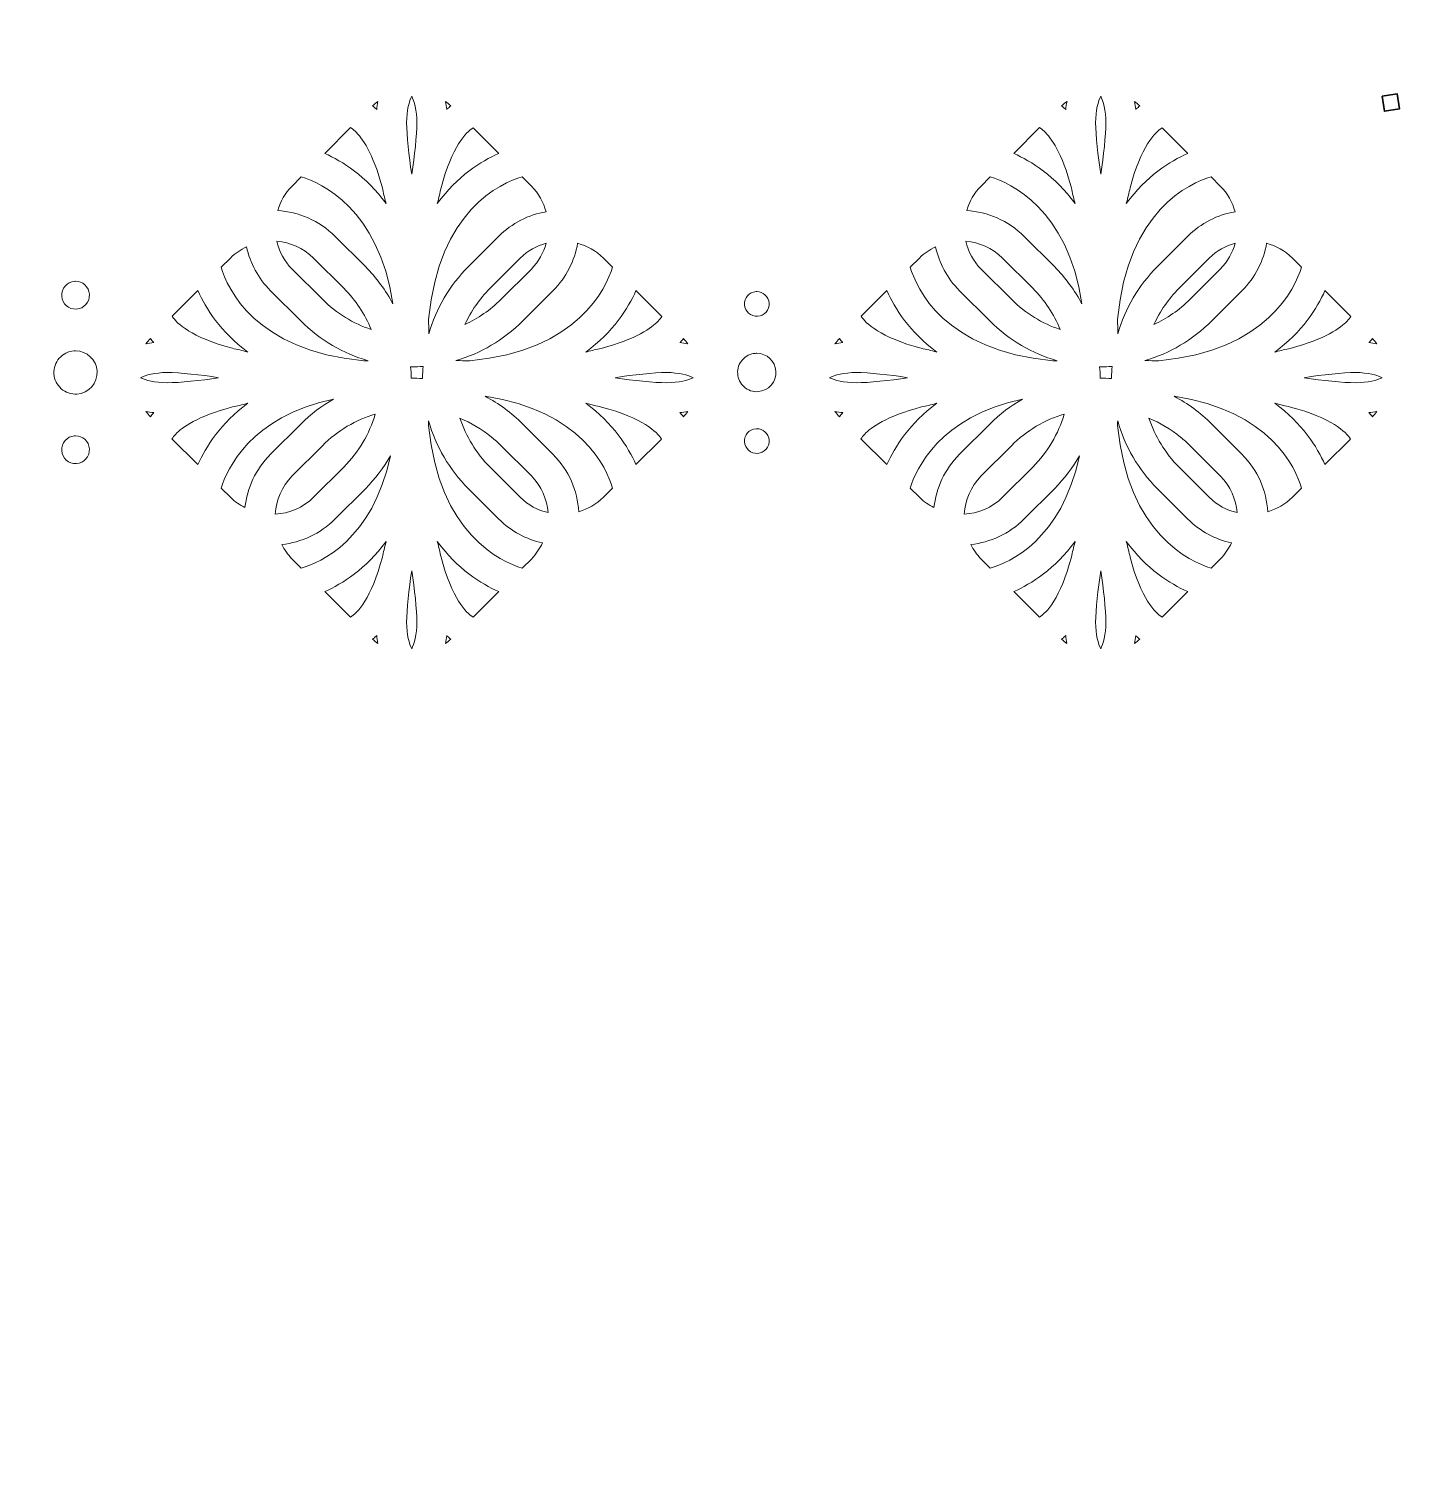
# Model space of a CAD drawing. Header units: millimetres. Extents: x 24 to 984, y -529 to -8.
# Drawn here: x 280.1 to 327.93, y -442.29 to -392.57 of the extents above; entities that cross this region are included whole.
import ezdxf

# ---------------------------------------------------------------- set-up
doc = ezdxf.new("R2010")
doc.units = ezdxf.units.MM
doc.header["$MEASUREMENT"] = 0
doc.layers.add('基本型', color=7, linetype='Continuous', lineweight=0)
doc.layers.add('腰帶', color=7, linetype='Continuous', lineweight=0)

# ---------------------------------------------------------------- blocks, each defined once
blk = doc.blocks.new('Block_1')
at = {"layer": '基本型', "color": 211, "lineweight": 30, "true_color": 0xfc41ff}
blk.add_open_spline([(106.33, -254.454), (106.33, -254.454), (114.217, -339.318), (114.217, -339.318), (114.217, -339.318), (153.339, -345.52), (153.339, -345.52), (153.339, -345.52), (146.367, -429.8), (131.679, -462.766), (131.679, -462.766), (171.075, -490.281), (238.708, -490.505), (238.708, -490.505), (238.705, -490.51), (238.705, -490.51), (238.845, -490.51), (238.982, -490.508), (239.121, -490.508), (239.26, -490.508), (239.397, -490.51), (239.536, -490.51), (239.536, -490.51), (239.533, -490.505), (239.533, -490.505), (307.166, -490.281), (346.563, -462.766), (346.563, -462.766), (331.875, -429.8), (324.55, -345.52), (324.55, -345.52), (324.55, -345.52), (364.025, -339.318), (364.025, -339.318), (364.025, -339.318), (369.794, -254.454), (369.794, -254.454)], degree=3, knots=[0, 0, 0, 0, 1, 1, 1, 2, 2, 2, 3, 3, 3, 4, 4, 4, 5, 5, 5, 6, 6, 6, 7, 7, 7, 8, 8, 8, 9, 9, 9, 10, 10, 10, 11, 11, 11, 12, 12, 12, 12], dxfattribs=at)
blk = doc.blocks.new('Block_0')
at = {"layer": '基本型', "color": 211, "lineweight": 35, "true_color": 0xfc41ff}
blk.add_open_spline([(326.889, -394.902), (326.889, -394.902), (327.412, -394.822), (327.412, -394.822), (327.412, -394.822), (327.492, -395.345), (327.492, -395.345), (327.492, -395.345), (326.969, -395.425), (326.969, -395.425), (326.969, -395.425), (326.889, -394.902), (326.889, -394.902)], degree=3, knots=[0, 0, 0, 0, 1, 1, 1, 2, 2, 2, 3, 3, 3, 4, 4, 4, 4], dxfattribs=at)
at = {"layer": '基本型'}
blk.add_blockref('Block_1', (0, 0), dxfattribs=at)

msp = doc.modelspace()

# ---------------------------------------------------------------- linework, layer by layer
at = {"layer": '腰帶', "color": 84, "lineweight": 20, "true_color": 0x2caa00}
for points, knots in [([(292.173, -395.086), (292.156, -395.175), (292.14, -395.267), (292.13, -395.362), (292.123, -395.356), (292.118, -395.348), (292.111, -395.342), (292.069, -395.303), (292.029, -395.272), (291.987, -395.238), (292.047, -395.184), (292.108, -395.132), (292.173, -395.086)], [0, 0, 0, 0, 1, 1, 1, 2, 2, 2, 3, 3, 3, 4, 4, 4, 4]), ([(293.339, -394.897), (293.424, -395.07), (293.516, -395.392), (293.516, -395.819), (293.516, -396.261), (293.441, -396.974), (293.339, -397.595), (293.238, -396.974), (293.163, -396.261), (293.163, -395.819), (293.163, -395.392), (293.255, -395.07), (293.339, -394.897)], [0, 0, 0, 0, 1, 1, 1, 2, 2, 2, 3, 3, 3, 4, 4, 4, 4]), ([(294.691, -395.238), (294.65, -395.272), (294.61, -395.303), (294.567, -395.342), (294.561, -395.348), (294.555, -395.356), (294.549, -395.362), (294.538, -395.267), (294.523, -395.175), (294.506, -395.086), (294.571, -395.132), (294.631, -395.184), (294.691, -395.238)], [0, 0, 0, 0, 1, 1, 1, 2, 2, 2, 3, 3, 3, 4, 4, 4, 4]), ([(315.996, -395.086), (315.978, -395.175), (315.963, -395.267), (315.952, -395.362), (315.946, -395.356), (315.94, -395.348), (315.934, -395.342), (315.892, -395.303), (315.851, -395.272), (315.81, -395.238), (315.87, -395.184), (315.931, -395.132), (315.996, -395.086)], [0, 0, 0, 0, 1, 1, 1, 2, 2, 2, 3, 3, 3, 4, 4, 4, 4]), ([(317.162, -394.897), (317.247, -395.07), (317.338, -395.392), (317.338, -395.819), (317.338, -396.261), (317.263, -396.974), (317.162, -397.595), (317.061, -396.974), (316.986, -396.261), (316.986, -395.819), (316.986, -395.392), (317.077, -395.07), (317.162, -394.897)], [0, 0, 0, 0, 1, 1, 1, 2, 2, 2, 3, 3, 3, 4, 4, 4, 4]), ([(318.514, -395.238), (318.473, -395.272), (318.432, -395.303), (318.39, -395.342), (318.384, -395.348), (318.378, -395.356), (318.372, -395.362), (318.361, -395.267), (318.346, -395.175), (318.328, -395.086), (318.393, -395.132), (318.454, -395.184), (318.514, -395.238)], [0, 0, 0, 0, 1, 1, 1, 2, 2, 2, 3, 3, 3, 4, 4, 4, 4]), ([(291.224, -395.986), (291.272, -396.018), (291.328, -396.059), (291.386, -396.113), (291.616, -396.33), (292.004, -396.857), (292.326, -398.076), (292.36, -398.244), (292.398, -398.407), (292.443, -398.563), (292.446, -398.578), (292.449, -398.594), (292.453, -398.609), (291.758, -397.666), (290.942, -397.152), (290.332, -396.879), (290.332, -396.879), (291.224, -395.986), (291.224, -395.986)], [0, 0, 0, 0, 1, 1, 1, 2, 2, 2, 3, 3, 3, 4, 4, 4, 5, 5, 5, 6, 6, 6, 6]), ([(294.232, -398.576), (294.278, -398.415), (294.318, -398.246), (294.353, -398.073), (294.736, -396.636), (295.218, -396.15), (295.46, -395.992), (295.46, -395.992), (296.347, -396.879), (296.347, -396.879), (295.737, -397.152), (294.92, -397.666), (294.224, -398.612), (294.227, -398.599), (294.23, -398.588), (294.232, -398.576)], [0, 0, 0, 0, 1, 1, 1, 2, 2, 2, 3, 3, 3, 4, 4, 4, 5, 5, 5, 5]), ([(315.047, -395.986), (315.095, -396.018), (315.15, -396.059), (315.209, -396.113), (315.439, -396.33), (315.827, -396.857), (316.149, -398.076), (316.182, -398.244), (316.221, -398.407), (316.265, -398.563), (316.269, -398.578), (316.272, -398.594), (316.275, -398.609), (315.58, -397.666), (314.764, -397.152), (314.154, -396.879), (314.154, -396.879), (315.047, -395.986), (315.047, -395.986)], [0, 0, 0, 0, 1, 1, 1, 2, 2, 2, 3, 3, 3, 4, 4, 4, 5, 5, 5, 6, 6, 6, 6]), ([(318.055, -398.576), (318.101, -398.415), (318.141, -398.246), (318.176, -398.073), (318.559, -396.636), (319.041, -396.15), (319.283, -395.992), (319.283, -395.992), (320.17, -396.879), (320.17, -396.879), (319.559, -397.152), (318.742, -397.666), (318.047, -398.612), (318.049, -398.599), (318.052, -398.588), (318.055, -398.576)], [0, 0, 0, 0, 1, 1, 1, 2, 2, 2, 3, 3, 3, 4, 4, 4, 5, 5, 5, 5]), ([(291.737, -400.794), (291.737, -400.794), (290.69, -399.748), (290.69, -399.748), (290.139, -399.197), (289.429, -398.901), (288.707, -398.854), (288.8, -398.545), (288.96, -398.251), (289.204, -398.007), (289.204, -398.007), (289.52, -397.691), (289.52, -397.691), (290.211, -397.898), (292.189, -398.779), (292.691, -402.084), (292.442, -401.614), (292.122, -401.18), (291.737, -400.794)], [0, 0, 0, 0, 1, 1, 1, 2, 2, 2, 3, 3, 3, 4, 4, 4, 5, 5, 5, 6, 6, 6, 6]), ([(297.158, -397.689), (297.158, -397.689), (297.475, -398.007), (297.475, -398.007), (297.73, -398.262), (297.893, -398.57), (297.984, -398.895), (297.383, -399.002), (296.808, -399.285), (296.345, -399.748), (296.345, -399.748), (295.299, -400.794), (295.299, -400.794), (294.645, -401.448), (294.181, -402.243), (293.931, -403.112), (293.929, -402.944), (293.925, -402.78), (293.921, -402.617), (294.278, -398.847), (296.425, -397.902), (297.158, -397.689)], [0, 0, 0, 0, 1, 1, 1, 2, 2, 2, 3, 3, 3, 4, 4, 4, 5, 5, 5, 6, 6, 6, 7, 7, 7, 7]), ([(315.559, -400.794), (315.559, -400.794), (314.513, -399.748), (314.513, -399.748), (313.962, -399.197), (313.252, -398.901), (312.529, -398.854), (312.623, -398.545), (312.782, -398.251), (313.026, -398.007), (313.026, -398.007), (313.342, -397.691), (313.342, -397.691), (314.034, -397.898), (316.012, -398.779), (316.514, -402.084), (316.265, -401.614), (315.945, -401.18), (315.559, -400.794)], [0, 0, 0, 0, 1, 1, 1, 2, 2, 2, 3, 3, 3, 4, 4, 4, 5, 5, 5, 6, 6, 6, 6]), ([(320.98, -397.689), (320.98, -397.689), (321.297, -398.007), (321.297, -398.007), (321.552, -398.262), (321.716, -398.57), (321.807, -398.895), (321.206, -399.002), (320.631, -399.285), (320.167, -399.748), (320.167, -399.748), (319.121, -400.794), (319.121, -400.794), (318.467, -401.448), (318.004, -402.243), (317.754, -403.112), (317.751, -402.944), (317.748, -402.78), (317.743, -402.617), (318.101, -398.847), (320.248, -397.902), (320.98, -397.689)], [0, 0, 0, 0, 1, 1, 1, 2, 2, 2, 3, 3, 3, 4, 4, 4, 5, 5, 5, 6, 6, 6, 7, 7, 7, 7]), ([(287.071, -400.496), (287.237, -400.33), (287.428, -400.207), (287.628, -400.111), (287.75, -400.666), (288.024, -401.195), (288.456, -401.626), (288.456, -401.626), (289.502, -402.673), (289.502, -402.673), (290.174, -403.344), (290.979, -403.801), (291.833, -404.046), (291.781, -404.047), (291.732, -404.049), (291.681, -404.05), (287.911, -403.693), (286.966, -401.546), (286.753, -400.813), (286.753, -400.813), (287.071, -400.496), (287.071, -400.496)], [0, 0, 0, 0, 1, 1, 1, 2, 2, 2, 3, 3, 3, 4, 4, 4, 5, 5, 5, 6, 6, 6, 7, 7, 7, 7]), ([(288.674, -399.919), (289.136, -399.957), (289.589, -400.143), (289.942, -400.496), (289.942, -400.496), (290.988, -401.543), (290.988, -401.543), (291.402, -401.956), (291.721, -402.44), (291.937, -402.967), (291.321, -402.759), (290.741, -402.415), (290.25, -401.924), (290.25, -401.924), (289.204, -400.878), (289.204, -400.878), (288.93, -400.604), (288.758, -400.27), (288.674, -399.919)], [0, 0, 0, 0, 1, 1, 1, 2, 2, 2, 3, 3, 3, 4, 4, 4, 5, 5, 5, 6, 6, 6, 6]), ([(299.076, -399.987), (299.401, -400.078), (299.71, -400.242), (299.965, -400.496), (299.965, -400.496), (300.28, -400.812), (300.28, -400.812), (300.062, -401.539), (299.099, -403.692), (295.349, -404.05), (295.191, -404.046), (295.032, -404.043), (294.87, -404.04), (295.715, -403.793), (296.512, -403.338), (297.177, -402.673), (297.177, -402.673), (298.223, -401.626), (298.223, -401.626), (298.686, -401.163), (298.969, -400.588), (299.076, -399.987)], [0, 0, 0, 0, 1, 1, 1, 2, 2, 2, 3, 3, 3, 4, 4, 4, 5, 5, 5, 6, 6, 6, 7, 7, 7, 7]), ([(297.475, -400.878), (297.475, -400.878), (296.429, -401.924), (296.429, -401.924), (296.056, -402.297), (295.631, -402.583), (295.179, -402.792), (295.392, -402.333), (295.68, -401.909), (296.047, -401.543), (296.047, -401.543), (297.093, -400.496), (297.093, -400.496), (297.349, -400.24), (297.659, -400.076), (297.985, -399.986), (297.895, -400.312), (297.731, -400.622), (297.475, -400.878)], [0, 0, 0, 0, 1, 1, 1, 2, 2, 2, 3, 3, 3, 4, 4, 4, 5, 5, 5, 6, 6, 6, 6]), ([(310.893, -400.496), (311.059, -400.33), (311.25, -400.207), (311.451, -400.111), (311.573, -400.666), (311.847, -401.195), (312.278, -401.626), (312.278, -401.626), (313.325, -402.673), (313.325, -402.673), (313.996, -403.344), (314.802, -403.801), (315.656, -404.046), (315.604, -404.047), (315.554, -404.049), (315.503, -404.05), (311.734, -403.693), (310.789, -401.546), (310.576, -400.813), (310.576, -400.813), (310.893, -400.496), (310.893, -400.496)], [0, 0, 0, 0, 1, 1, 1, 2, 2, 2, 3, 3, 3, 4, 4, 4, 5, 5, 5, 6, 6, 6, 7, 7, 7, 7]), ([(312.496, -399.919), (312.959, -399.957), (313.412, -400.143), (313.765, -400.496), (313.765, -400.496), (314.811, -401.543), (314.811, -401.543), (315.224, -401.956), (315.544, -402.44), (315.76, -402.967), (315.143, -402.759), (314.563, -402.415), (314.073, -401.924), (314.073, -401.924), (313.026, -400.878), (313.026, -400.878), (312.753, -400.604), (312.581, -400.27), (312.496, -399.919)], [0, 0, 0, 0, 1, 1, 1, 2, 2, 2, 3, 3, 3, 4, 4, 4, 5, 5, 5, 6, 6, 6, 6]), ([(322.899, -399.987), (323.224, -400.078), (323.532, -400.242), (323.787, -400.496), (323.787, -400.496), (324.103, -400.812), (324.103, -400.812), (323.885, -401.539), (322.922, -403.692), (319.172, -404.05), (319.014, -404.046), (318.855, -404.043), (318.692, -404.04), (319.537, -403.793), (320.334, -403.338), (320.999, -402.673), (320.999, -402.673), (322.046, -401.626), (322.046, -401.626), (322.509, -401.163), (322.792, -400.588), (322.899, -399.987)], [0, 0, 0, 0, 1, 1, 1, 2, 2, 2, 3, 3, 3, 4, 4, 4, 5, 5, 5, 6, 6, 6, 7, 7, 7, 7]), ([(321.297, -400.878), (321.297, -400.878), (320.251, -401.924), (320.251, -401.924), (319.879, -402.297), (319.454, -402.583), (319.002, -402.792), (319.214, -402.333), (319.503, -401.909), (319.869, -401.543), (319.869, -401.543), (320.916, -400.496), (320.916, -400.496), (321.172, -400.24), (321.482, -400.076), (321.808, -399.986), (321.717, -400.312), (321.553, -400.622), (321.297, -400.878)], [0, 0, 0, 0, 1, 1, 1, 2, 2, 2, 3, 3, 3, 4, 4, 4, 5, 5, 5, 6, 6, 6, 6]), ([(281.684, -401.303), (281.695, -401.302), (281.706, -401.302), (281.716, -401.302), (281.833, -401.302), (281.944, -401.344), (282.032, -401.421), (282.129, -401.506), (282.186, -401.623), (282.195, -401.751), (282.203, -401.879), (282.161, -402.003), (282.076, -402.099), (281.992, -402.196), (281.875, -402.253), (281.747, -402.262), (281.476, -402.277), (281.253, -402.078), (281.236, -401.814), (281.219, -401.549), (281.42, -401.32), (281.684, -401.303)], [0, 0, 0, 0, 1, 1, 1, 2, 2, 2, 3, 3, 3, 4, 4, 4, 5, 5, 5, 6, 6, 6, 7, 7, 7, 7]), ([(285.943, -401.624), (286.216, -402.234), (286.73, -403.051), (287.676, -403.747), (287.663, -403.744), (287.652, -403.742), (287.64, -403.739), (287.479, -403.693), (287.31, -403.653), (287.137, -403.618), (285.7, -403.235), (285.214, -402.753), (285.056, -402.511), (285.056, -402.511), (285.943, -401.624), (285.943, -401.624)], [0, 0, 0, 0, 1, 1, 1, 2, 2, 2, 3, 3, 3, 4, 4, 4, 5, 5, 5, 5]), ([(301.093, -401.624), (301.093, -401.624), (301.985, -402.516), (301.985, -402.516), (301.953, -402.564), (301.913, -402.62), (301.858, -402.678), (301.641, -402.909), (301.114, -403.297), (299.895, -403.619), (299.728, -403.652), (299.564, -403.691), (299.409, -403.735), (299.393, -403.739), (299.378, -403.742), (299.362, -403.745), (300.305, -403.05), (300.819, -402.234), (301.093, -401.624)], [0, 0, 0, 0, 1, 1, 1, 2, 2, 2, 3, 3, 3, 4, 4, 4, 5, 5, 5, 6, 6, 6, 6]), ([(305.243, -401.659), (305.252, -401.658), (305.262, -401.658), (305.271, -401.658), (305.375, -401.658), (305.473, -401.695), (305.552, -401.764), (305.637, -401.839), (305.688, -401.943), (305.696, -402.056), (305.703, -402.17), (305.666, -402.28), (305.591, -402.365), (305.516, -402.451), (305.412, -402.502), (305.298, -402.509), (305.058, -402.523), (304.861, -402.346), (304.845, -402.112), (304.83, -401.877), (305.008, -401.674), (305.243, -401.659)], [0, 0, 0, 0, 1, 1, 1, 2, 2, 2, 3, 3, 3, 4, 4, 4, 5, 5, 5, 6, 6, 6, 7, 7, 7, 7]), ([(309.765, -401.624), (310.039, -402.234), (310.553, -403.051), (311.498, -403.747), (311.486, -403.744), (311.475, -403.742), (311.462, -403.739), (311.302, -403.693), (311.132, -403.653), (310.959, -403.618), (309.522, -403.235), (309.037, -402.753), (308.878, -402.511), (308.878, -402.511), (309.765, -401.624), (309.765, -401.624)], [0, 0, 0, 0, 1, 1, 1, 2, 2, 2, 3, 3, 3, 4, 4, 4, 5, 5, 5, 5]), ([(324.915, -401.624), (324.915, -401.624), (325.808, -402.516), (325.808, -402.516), (325.776, -402.564), (325.735, -402.62), (325.68, -402.678), (325.463, -402.909), (324.937, -403.297), (323.717, -403.619), (323.55, -403.652), (323.387, -403.691), (323.231, -403.735), (323.216, -403.739), (323.2, -403.742), (323.184, -403.745), (324.128, -403.05), (324.642, -402.234), (324.915, -401.624)], [0, 0, 0, 0, 1, 1, 1, 2, 2, 2, 3, 3, 3, 4, 4, 4, 5, 5, 5, 6, 6, 6, 6]), ([(281.764, -405.199), (281.566, -405.213), (281.372, -405.146), (281.222, -405.015), (281.072, -404.883), (280.982, -404.701), (280.97, -404.501), (280.956, -404.302), (281.022, -404.11), (281.154, -403.96), (281.285, -403.81), (281.467, -403.72), (281.667, -403.707), (281.683, -403.706), (281.699, -403.706), (281.716, -403.706), (282.106, -403.706), (282.436, -404.009), (282.461, -404.404), (282.488, -404.816), (282.175, -405.172), (281.764, -405.199)], [0, 0, 0, 0, 1, 1, 1, 2, 2, 2, 3, 3, 3, 4, 4, 4, 5, 5, 5, 6, 6, 6, 7, 7, 7, 7]), ([(284.302, -403.28), (284.336, -403.321), (284.367, -403.362), (284.407, -403.404), (284.413, -403.41), (284.42, -403.416), (284.426, -403.422), (284.331, -403.433), (284.24, -403.448), (284.151, -403.465), (284.196, -403.401), (284.248, -403.34), (284.302, -403.28)], [0, 0, 0, 0, 1, 1, 1, 2, 2, 2, 3, 3, 3, 4, 4, 4, 4]), ([(302.629, -403.404), (302.668, -403.362), (302.7, -403.321), (302.733, -403.28), (302.787, -403.34), (302.839, -403.401), (302.884, -403.465), (302.796, -403.448), (302.704, -403.433), (302.609, -403.422), (302.615, -403.416), (302.623, -403.41), (302.629, -403.404)], [0, 0, 0, 0, 1, 1, 1, 2, 2, 2, 3, 3, 3, 4, 4, 4, 4]), ([(308.125, -403.28), (308.158, -403.321), (308.19, -403.362), (308.229, -403.404), (308.235, -403.41), (308.243, -403.416), (308.249, -403.422), (308.154, -403.433), (308.062, -403.448), (307.974, -403.465), (308.019, -403.401), (308.071, -403.34), (308.125, -403.28)], [0, 0, 0, 0, 1, 1, 1, 2, 2, 2, 3, 3, 3, 4, 4, 4, 4]), ([(326.451, -403.404), (326.491, -403.362), (326.522, -403.321), (326.556, -403.28), (326.609, -403.34), (326.661, -403.401), (326.707, -403.465), (326.618, -403.448), (326.527, -403.433), (326.432, -403.422), (326.438, -403.416), (326.445, -403.41), (326.451, -403.404)], [0, 0, 0, 0, 1, 1, 1, 2, 2, 2, 3, 3, 3, 4, 4, 4, 4]), ([(305.313, -405.115), (305.138, -405.128), (304.966, -405.068), (304.833, -404.952), (304.7, -404.835), (304.62, -404.673), (304.609, -404.496), (304.597, -404.319), (304.655, -404.149), (304.772, -404.016), (304.889, -403.883), (305.051, -403.803), (305.227, -403.792), (305.242, -403.791), (305.256, -403.79), (305.271, -403.79), (305.617, -403.79), (305.909, -404.06), (305.932, -404.41), (305.956, -404.775), (305.678, -405.091), (305.313, -405.115)], [0, 0, 0, 0, 1, 1, 1, 2, 2, 2, 3, 3, 3, 4, 4, 4, 5, 5, 5, 6, 6, 6, 7, 7, 7, 7]), ([(283.961, -404.632), (284.134, -404.547), (284.456, -404.455), (284.883, -404.455), (285.325, -404.455), (286.038, -404.531), (286.659, -404.632), (286.038, -404.733), (285.325, -404.808), (284.883, -404.808), (284.456, -404.808), (284.134, -404.717), (283.961, -404.632)], [0, 0, 0, 0, 1, 1, 1, 2, 2, 2, 3, 3, 3, 4, 4, 4, 4]), ([(293.716, -404.665), (293.584, -404.656), (293.452, -404.648), (293.32, -404.648), (293.32, -404.643), (293.32, -404.637), (293.32, -404.632), (293.32, -404.506), (293.311, -404.382), (293.302, -404.258), (293.315, -404.258), (293.327, -404.26), (293.34, -404.26), (293.471, -404.26), (293.603, -404.25), (293.734, -404.241), (293.725, -404.371), (293.715, -404.5), (293.715, -404.632), (293.715, -404.643), (293.716, -404.654), (293.716, -404.665)], [0, 0, 0, 0, 1, 1, 1, 2, 2, 2, 3, 3, 3, 4, 4, 4, 5, 5, 5, 6, 6, 6, 7, 7, 7, 7]), ([(302.152, -404.808), (301.711, -404.808), (300.997, -404.733), (300.377, -404.632), (300.997, -404.531), (301.711, -404.455), (302.152, -404.455), (302.579, -404.455), (302.902, -404.547), (303.074, -404.632), (302.902, -404.717), (302.579, -404.808), (302.152, -404.808)], [0, 0, 0, 0, 1, 1, 1, 2, 2, 2, 3, 3, 3, 4, 4, 4, 4]), ([(307.783, -404.632), (307.956, -404.547), (308.278, -404.455), (308.706, -404.455), (309.147, -404.455), (309.861, -404.531), (310.481, -404.632), (309.861, -404.733), (309.147, -404.808), (308.706, -404.808), (308.278, -404.808), (307.956, -404.717), (307.783, -404.632)], [0, 0, 0, 0, 1, 1, 1, 2, 2, 2, 3, 3, 3, 4, 4, 4, 4]), ([(317.539, -404.665), (317.407, -404.656), (317.275, -404.648), (317.142, -404.648), (317.142, -404.643), (317.143, -404.637), (317.143, -404.632), (317.143, -404.506), (317.133, -404.382), (317.125, -404.258), (317.137, -404.258), (317.15, -404.26), (317.162, -404.26), (317.294, -404.26), (317.425, -404.25), (317.556, -404.241), (317.547, -404.371), (317.537, -404.5), (317.537, -404.632), (317.537, -404.643), (317.539, -404.654), (317.539, -404.665)], [0, 0, 0, 0, 1, 1, 1, 2, 2, 2, 3, 3, 3, 4, 4, 4, 5, 5, 5, 6, 6, 6, 7, 7, 7, 7]), ([(325.975, -404.808), (325.533, -404.808), (324.82, -404.733), (324.199, -404.632), (324.82, -404.531), (325.533, -404.455), (325.975, -404.455), (326.402, -404.455), (326.724, -404.547), (326.897, -404.632), (326.724, -404.717), (326.402, -404.808), (325.975, -404.808)], [0, 0, 0, 0, 1, 1, 1, 2, 2, 2, 3, 3, 3, 4, 4, 4, 4]), ([(285.943, -407.639), (285.943, -407.639), (285.05, -406.747), (285.05, -406.747), (285.082, -406.699), (285.123, -406.643), (285.178, -406.585), (285.394, -406.355), (285.921, -405.967), (287.141, -405.645), (287.308, -405.611), (287.471, -405.573), (287.627, -405.528), (287.642, -405.525), (287.658, -405.522), (287.673, -405.518), (286.73, -406.214), (286.216, -407.03), (285.943, -407.639)], [0, 0, 0, 0, 1, 1, 1, 2, 2, 2, 3, 3, 3, 4, 4, 4, 5, 5, 5, 6, 6, 6, 6]), ([(287.573, -409.124), (287.393, -409.03), (287.221, -408.918), (287.071, -408.767), (287.071, -408.767), (286.755, -408.451), (286.755, -408.451), (286.951, -407.797), (287.75, -405.99), (290.637, -405.372), (290.232, -405.605), (289.848, -405.888), (289.502, -406.234), (289.502, -406.234), (288.456, -407.281), (288.456, -407.281), (287.94, -407.796), (287.647, -408.45), (287.573, -409.124)], [0, 0, 0, 0, 1, 1, 1, 2, 2, 2, 3, 3, 3, 4, 4, 4, 5, 5, 5, 6, 6, 6, 6]), ([(299.965, -408.767), (299.72, -409.012), (299.426, -409.171), (299.117, -409.265), (299.07, -408.542), (298.774, -407.832), (298.223, -407.281), (298.223, -407.281), (297.177, -406.234), (297.177, -406.234), (296.785, -405.843), (296.347, -405.524), (295.881, -405.277), (299.213, -405.775), (300.079, -407.753), (300.282, -408.45), (300.282, -408.45), (299.965, -408.767), (299.965, -408.767)], [0, 0, 0, 0, 1, 1, 1, 2, 2, 2, 3, 3, 3, 4, 4, 4, 5, 5, 5, 6, 6, 6, 6]), ([(301.093, -407.639), (300.819, -407.029), (300.305, -406.212), (299.36, -405.517), (299.372, -405.519), (299.383, -405.522), (299.395, -405.525), (299.556, -405.571), (299.725, -405.611), (299.899, -405.646), (301.335, -406.028), (301.821, -406.51), (301.979, -406.753), (301.979, -406.753), (301.093, -407.639), (301.093, -407.639)], [0, 0, 0, 0, 1, 1, 1, 2, 2, 2, 3, 3, 3, 4, 4, 4, 5, 5, 5, 5]), ([(309.765, -407.639), (309.765, -407.639), (308.873, -406.747), (308.873, -406.747), (308.905, -406.699), (308.945, -406.643), (309, -406.585), (309.217, -406.355), (309.744, -405.967), (310.963, -405.645), (311.13, -405.611), (311.294, -405.573), (311.449, -405.528), (311.465, -405.525), (311.48, -405.522), (311.496, -405.518), (310.552, -406.214), (310.039, -407.03), (309.765, -407.639)], [0, 0, 0, 0, 1, 1, 1, 2, 2, 2, 3, 3, 3, 4, 4, 4, 5, 5, 5, 6, 6, 6, 6]), ([(311.396, -409.124), (311.216, -409.03), (311.044, -408.918), (310.893, -408.767), (310.893, -408.767), (310.577, -408.451), (310.577, -408.451), (310.774, -407.797), (311.573, -405.99), (314.46, -405.372), (314.055, -405.605), (313.671, -405.888), (313.325, -406.234), (313.325, -406.234), (312.278, -407.281), (312.278, -407.281), (311.763, -407.796), (311.47, -408.45), (311.396, -409.124)], [0, 0, 0, 0, 1, 1, 1, 2, 2, 2, 3, 3, 3, 4, 4, 4, 5, 5, 5, 6, 6, 6, 6]), ([(323.787, -408.767), (323.543, -409.012), (323.249, -409.171), (322.939, -409.265), (322.893, -408.542), (322.597, -407.832), (322.046, -407.281), (322.046, -407.281), (320.999, -406.234), (320.999, -406.234), (320.608, -405.843), (320.17, -405.524), (319.704, -405.277), (323.036, -405.775), (323.902, -407.753), (324.104, -408.45), (324.104, -408.45), (323.787, -408.767), (323.787, -408.767)], [0, 0, 0, 0, 1, 1, 1, 2, 2, 2, 3, 3, 3, 4, 4, 4, 5, 5, 5, 6, 6, 6, 6]), ([(324.915, -407.639), (324.642, -407.029), (324.127, -406.212), (323.182, -405.517), (323.195, -405.519), (323.206, -405.522), (323.218, -405.525), (323.379, -405.571), (323.548, -405.611), (323.721, -405.646), (325.158, -406.028), (325.643, -406.51), (325.802, -406.753), (325.802, -406.753), (324.915, -407.639), (324.915, -407.639)], [0, 0, 0, 0, 1, 1, 1, 2, 2, 2, 3, 3, 3, 4, 4, 4, 5, 5, 5, 5]), ([(284.407, -405.86), (284.367, -405.902), (284.336, -405.943), (284.302, -405.984), (284.249, -405.924), (284.197, -405.863), (284.151, -405.798), (284.24, -405.816), (284.331, -405.831), (284.426, -405.841), (284.42, -405.848), (284.413, -405.854), (284.407, -405.86)], [0, 0, 0, 0, 1, 1, 1, 2, 2, 2, 3, 3, 3, 4, 4, 4, 4]), ([(289.204, -408.029), (289.204, -408.029), (290.25, -406.983), (290.25, -406.983), (290.779, -406.455), (291.41, -406.091), (292.08, -405.89), (291.876, -406.576), (291.506, -407.203), (290.988, -407.721), (290.988, -407.721), (289.942, -408.767), (289.942, -408.767), (289.576, -409.134), (289.102, -409.323), (288.621, -409.35), (288.649, -408.869), (288.838, -408.395), (289.204, -408.029)], [0, 0, 0, 0, 1, 1, 1, 2, 2, 2, 3, 3, 3, 4, 4, 4, 5, 5, 5, 6, 6, 6, 6]), ([(297.475, -410.901), (297.475, -410.901), (297.159, -411.216), (297.159, -411.216), (296.432, -410.998), (294.279, -410.035), (293.921, -406.285), (293.922, -406.233), (293.924, -406.182), (293.925, -406.129), (294.174, -407.006), (294.639, -407.809), (295.299, -408.469), (295.299, -408.469), (296.345, -409.516), (296.345, -409.516), (296.776, -409.947), (297.305, -410.221), (297.86, -410.343), (297.764, -410.543), (297.641, -410.734), (297.475, -410.901)], [0, 0, 0, 0, 1, 1, 1, 2, 2, 2, 3, 3, 3, 4, 4, 4, 5, 5, 5, 6, 6, 6, 7, 7, 7, 7]), ([(297.093, -408.767), (297.093, -408.767), (296.047, -407.721), (296.047, -407.721), (295.566, -407.24), (295.216, -406.663), (295.005, -406.034), (295.392, -406.193), (295.76, -406.409), (296.097, -406.683), (296.211, -406.776), (296.322, -406.876), (296.429, -406.983), (296.429, -406.983), (297.475, -408.029), (297.475, -408.029), (297.828, -408.382), (298.014, -408.835), (298.052, -409.298), (297.701, -409.213), (297.367, -409.041), (297.093, -408.767)], [0, 0, 0, 0, 1, 1, 1, 2, 2, 2, 3, 3, 3, 4, 4, 4, 5, 5, 5, 6, 6, 6, 7, 7, 7, 7]), ([(302.733, -405.984), (302.699, -405.943), (302.668, -405.902), (302.629, -405.86), (302.623, -405.854), (302.615, -405.848), (302.609, -405.841), (302.704, -405.831), (302.795, -405.816), (302.884, -405.798), (302.839, -405.863), (302.787, -405.924), (302.733, -405.984)], [0, 0, 0, 0, 1, 1, 1, 2, 2, 2, 3, 3, 3, 4, 4, 4, 4]), ([(308.229, -405.86), (308.19, -405.902), (308.158, -405.943), (308.125, -405.984), (308.071, -405.924), (308.019, -405.863), (307.974, -405.798), (308.063, -405.816), (308.154, -405.831), (308.249, -405.841), (308.243, -405.848), (308.235, -405.854), (308.229, -405.86)], [0, 0, 0, 0, 1, 1, 1, 2, 2, 2, 3, 3, 3, 4, 4, 4, 4]), ([(313.026, -408.029), (313.026, -408.029), (314.073, -406.983), (314.073, -406.983), (314.601, -406.455), (315.232, -406.091), (315.902, -405.89), (315.699, -406.576), (315.328, -407.203), (314.811, -407.721), (314.811, -407.721), (313.765, -408.767), (313.765, -408.767), (313.398, -409.134), (312.925, -409.323), (312.444, -409.35), (312.471, -408.869), (312.66, -408.395), (313.026, -408.029)], [0, 0, 0, 0, 1, 1, 1, 2, 2, 2, 3, 3, 3, 4, 4, 4, 5, 5, 5, 6, 6, 6, 6]), ([(321.297, -410.901), (321.297, -410.901), (320.982, -411.216), (320.982, -411.216), (320.254, -410.998), (318.102, -410.035), (317.744, -406.285), (317.745, -406.233), (317.747, -406.182), (317.748, -406.129), (317.997, -407.006), (318.462, -407.809), (319.121, -408.469), (319.121, -408.469), (320.167, -409.516), (320.167, -409.516), (320.599, -409.947), (321.127, -410.221), (321.683, -410.343), (321.586, -410.543), (321.463, -410.734), (321.297, -410.901)], [0, 0, 0, 0, 1, 1, 1, 2, 2, 2, 3, 3, 3, 4, 4, 4, 5, 5, 5, 6, 6, 6, 7, 7, 7, 7]), ([(320.916, -408.767), (320.916, -408.767), (319.869, -407.721), (319.869, -407.721), (319.389, -407.24), (319.039, -406.663), (318.828, -406.034), (319.214, -406.193), (319.583, -406.409), (319.92, -406.683), (320.034, -406.776), (320.145, -406.876), (320.251, -406.983), (320.251, -406.983), (321.297, -408.029), (321.297, -408.029), (321.651, -408.382), (321.837, -408.835), (321.875, -409.298), (321.524, -409.213), (321.189, -409.041), (320.916, -408.767)], [0, 0, 0, 0, 1, 1, 1, 2, 2, 2, 3, 3, 3, 4, 4, 4, 5, 5, 5, 6, 6, 6, 7, 7, 7, 7]), ([(326.555, -405.984), (326.522, -405.943), (326.491, -405.902), (326.451, -405.86), (326.445, -405.854), (326.438, -405.848), (326.432, -405.841), (326.527, -405.831), (326.618, -405.816), (326.707, -405.798), (326.661, -405.863), (326.609, -405.924), (326.555, -405.984)], [0, 0, 0, 0, 1, 1, 1, 2, 2, 2, 3, 3, 3, 4, 4, 4, 4]), ([(282.076, -407.441), (281.992, -407.537), (281.875, -407.595), (281.747, -407.603), (281.476, -407.623), (281.253, -407.419), (281.236, -407.155), (281.219, -406.891), (281.42, -406.662), (281.684, -406.644), (281.695, -406.644), (281.706, -406.643), (281.716, -406.643), (281.833, -406.643), (281.944, -406.685), (282.032, -406.763), (282.129, -406.847), (282.186, -406.964), (282.195, -407.093), (282.203, -407.221), (282.161, -407.344), (282.076, -407.441)], [0, 0, 0, 0, 1, 1, 1, 2, 2, 2, 3, 3, 3, 4, 4, 4, 5, 5, 5, 6, 6, 6, 7, 7, 7, 7]), ([(305.591, -407.103), (305.516, -407.189), (305.412, -407.24), (305.298, -407.248), (305.058, -407.265), (304.861, -407.084), (304.845, -406.85), (304.83, -406.616), (305.008, -406.413), (305.243, -406.397), (305.252, -406.396), (305.262, -406.396), (305.271, -406.396), (305.375, -406.396), (305.473, -406.433), (305.552, -406.502), (305.637, -406.577), (305.688, -406.681), (305.696, -406.795), (305.703, -406.908), (305.666, -407.018), (305.591, -407.103)], [0, 0, 0, 0, 1, 1, 1, 2, 2, 2, 3, 3, 3, 4, 4, 4, 5, 5, 5, 6, 6, 6, 7, 7, 7, 7]), ([(289.521, -411.218), (289.521, -411.218), (289.204, -410.901), (289.204, -410.901), (289.053, -410.75), (288.941, -410.578), (288.847, -410.398), (289.521, -410.324), (290.175, -410.031), (290.69, -409.516), (290.69, -409.516), (291.737, -408.469), (291.737, -408.469), (292.08, -408.125), (292.367, -407.74), (292.603, -407.329), (291.99, -410.24), (290.181, -411.026), (289.521, -411.218)], [0, 0, 0, 0, 1, 1, 1, 2, 2, 2, 3, 3, 3, 4, 4, 4, 5, 5, 5, 6, 6, 6, 6]), ([(313.344, -411.218), (313.344, -411.218), (313.026, -410.901), (313.026, -410.901), (312.876, -410.75), (312.763, -410.578), (312.67, -410.398), (313.344, -410.324), (313.998, -410.031), (314.513, -409.516), (314.513, -409.516), (315.559, -408.469), (315.559, -408.469), (315.903, -408.125), (316.19, -407.74), (316.426, -407.329), (315.812, -410.24), (314.004, -411.026), (313.344, -411.218)], [0, 0, 0, 0, 1, 1, 1, 2, 2, 2, 3, 3, 3, 4, 4, 4, 5, 5, 5, 6, 6, 6, 6]), ([(292.446, -410.331), (292.4, -410.492), (292.36, -410.661), (292.326, -410.834), (291.943, -412.271), (291.461, -412.757), (291.219, -412.915), (291.219, -412.915), (290.332, -412.028), (290.332, -412.028), (290.942, -411.755), (291.759, -411.241), (292.454, -410.296), (292.452, -410.308), (292.449, -410.319), (292.446, -410.331)], [0, 0, 0, 0, 1, 1, 1, 2, 2, 2, 3, 3, 3, 4, 4, 4, 5, 5, 5, 5]), ([(295.46, -412.915), (295.218, -412.757), (294.736, -412.271), (294.353, -410.834), (294.318, -410.661), (294.278, -410.492), (294.232, -410.331), (294.23, -410.319), (294.227, -410.308), (294.224, -410.296), (294.92, -411.241), (295.737, -411.755), (296.347, -412.028), (296.347, -412.028), (295.46, -412.915), (295.46, -412.915)], [0, 0, 0, 0, 1, 1, 1, 2, 2, 2, 3, 3, 3, 4, 4, 4, 5, 5, 5, 5]), ([(316.269, -410.331), (316.223, -410.492), (316.183, -410.661), (316.148, -410.834), (315.765, -412.271), (315.283, -412.757), (315.041, -412.915), (315.041, -412.915), (314.154, -412.028), (314.154, -412.028), (314.765, -411.755), (315.581, -411.241), (316.277, -410.296), (316.275, -410.308), (316.272, -410.319), (316.269, -410.331)], [0, 0, 0, 0, 1, 1, 1, 2, 2, 2, 3, 3, 3, 4, 4, 4, 5, 5, 5, 5]), ([(319.283, -412.915), (319.041, -412.757), (318.559, -412.271), (318.176, -410.834), (318.141, -410.661), (318.101, -410.492), (318.055, -410.331), (318.052, -410.319), (318.049, -410.308), (318.047, -410.296), (318.742, -411.241), (319.559, -411.755), (320.17, -412.028), (320.17, -412.028), (319.283, -412.915), (319.283, -412.915)], [0, 0, 0, 0, 1, 1, 1, 2, 2, 2, 3, 3, 3, 4, 4, 4, 5, 5, 5, 5]), ([(293.339, -414.01), (293.255, -413.837), (293.163, -413.515), (293.163, -413.088), (293.163, -412.646), (293.238, -411.933), (293.339, -411.313), (293.441, -411.933), (293.516, -412.646), (293.516, -413.088), (293.516, -413.515), (293.424, -413.837), (293.339, -414.01)], [0, 0, 0, 0, 1, 1, 1, 2, 2, 2, 3, 3, 3, 4, 4, 4, 4]), ([(317.162, -414.01), (317.077, -413.837), (316.986, -413.515), (316.986, -413.088), (316.986, -412.646), (317.061, -411.933), (317.162, -411.313), (317.263, -411.933), (317.338, -412.646), (317.338, -413.088), (317.338, -413.515), (317.247, -413.837), (317.162, -414.01)], [0, 0, 0, 0, 1, 1, 1, 2, 2, 2, 3, 3, 3, 4, 4, 4, 4]), ([(291.988, -413.669), (292.029, -413.636), (292.07, -413.604), (292.111, -413.565), (292.118, -413.559), (292.123, -413.551), (292.13, -413.545), (292.14, -413.64), (292.155, -413.731), (292.173, -413.82), (292.109, -413.775), (292.048, -413.723), (291.988, -413.669)], [0, 0, 0, 0, 1, 1, 1, 2, 2, 2, 3, 3, 3, 4, 4, 4, 4]), ([(294.506, -413.82), (294.523, -413.731), (294.538, -413.64), (294.549, -413.545), (294.555, -413.551), (294.561, -413.559), (294.567, -413.565), (294.609, -413.604), (294.65, -413.636), (294.691, -413.669), (294.631, -413.723), (294.57, -413.775), (294.506, -413.82)], [0, 0, 0, 0, 1, 1, 1, 2, 2, 2, 3, 3, 3, 4, 4, 4, 4]), ([(315.811, -413.669), (315.851, -413.636), (315.892, -413.604), (315.934, -413.565), (315.94, -413.559), (315.946, -413.551), (315.952, -413.545), (315.963, -413.64), (315.978, -413.731), (315.995, -413.82), (315.931, -413.775), (315.871, -413.723), (315.811, -413.669)], [0, 0, 0, 0, 1, 1, 1, 2, 2, 2, 3, 3, 3, 4, 4, 4, 4]), ([(318.329, -413.82), (318.346, -413.731), (318.361, -413.64), (318.372, -413.545), (318.378, -413.551), (318.384, -413.559), (318.39, -413.565), (318.432, -413.604), (318.473, -413.636), (318.513, -413.669), (318.454, -413.723), (318.393, -413.775), (318.329, -413.82)], [0, 0, 0, 0, 1, 1, 1, 2, 2, 2, 3, 3, 3, 4, 4, 4, 4])]:
    msp.add_open_spline(points, degree=3, knots=knots, dxfattribs=at)

# ---------------------------------------------------------------- block references
at = {"layer": '基本型'}
msp.add_blockref('Block_0', (0, 0), dxfattribs=at)

doc.saveas('drawing.dxf')
